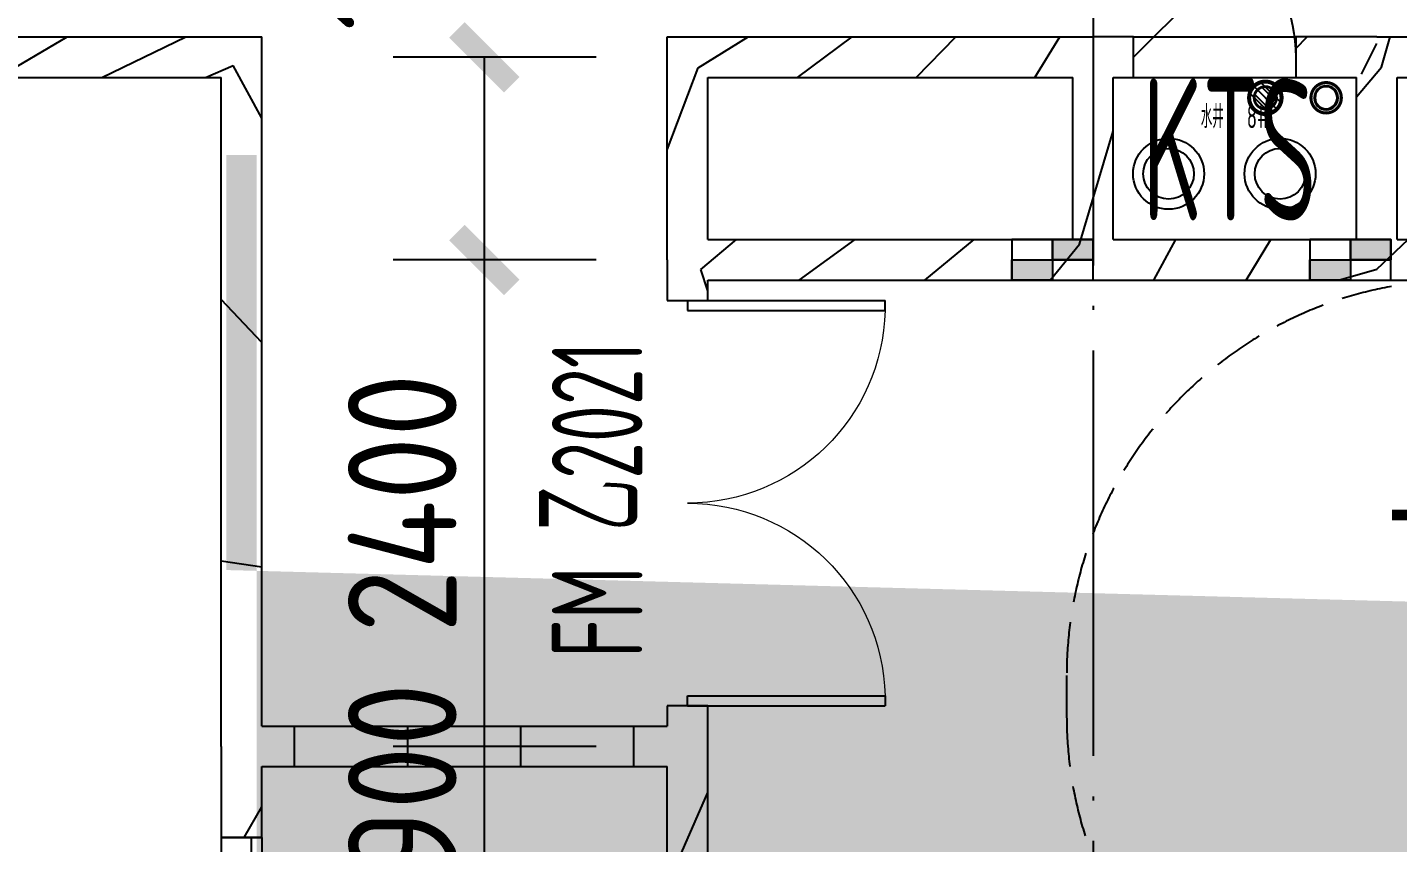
# Model space of a CAD drawing. Header units: inches. Extents: x 0 to 1813292486, y 0 to 3473589894.
# Drawn here: x 600535030 to 600541788, y 3473214143 to 3473218165 of the extents above; entities that cross this region are included whole.
import ezdxf
from ezdxf.enums import TextEntityAlignment as Align

# ---------------------------------------------------------------- set-up
doc = ezdxf.new("R2010")
doc.units = ezdxf.units.IN
doc.header["$LTSCALE"] = 1000
doc.header["$MEASUREMENT"] = 0
for name, pattern in [('AX-MALL-GIRD-200$0$DOTE', [2.4200000000000004, 2, -0.2, 0.02, -0.2]), ('AX-MALL-WALL-P02-QT$0$DASH', [0.35, 0.25, -0.1]), ('AX-MALL-WALL-P02-QT$0$DOTE', [2.4200000000000004, 2, -0.2, 0.02, -0.2]), ('PX-MALL-P02-LG$0$DASHED', [0.75, 0.5, -0.25])]:
    doc.linetypes.add(name, pattern=pattern)
for name, color, linetype in [('A-Anno-Note', 241, 'Continuous'), ('AX-MALL-DIM-P02$0$A-Anno-Dims', 3, 'Continuous'), ('AX-MALL-DIM-P02$0$A-Detl-Thin', 131, 'Continuous'), ('AX-MALL-GIRD-200$0$A-Grid', 222, 'AX-MALL-GIRD-200$0$DOTE'), ('AX-MALL-P02-200$0$A-Anno-Note', 241, 'Continuous'), ('AX-MALL-WALL-P02$0$A-Anno-Note', 241, 'Continuous'), ('AX-MALL-WALL-P02-QT$0$_T_S__T_ELEV_A-STRS', 7, 'Continuous'), ('AX-MALL-WALL-P02-QT$0$A-Accs', 181, 'Continuous'), ('AX-MALL-WALL-P02-QT$0$A-Anno-Note', 241, 'Continuous'), ('AX-MALL-WALL-P02-QT$0$A-Detl-Patt', 8, 'Continuous'), ('AX-MALL-WALL-P02-QT$0$A-Detl-Thin', 131, 'Continuous'), ('AX-MALL-WALL-P02-QT$0$A-Strs', 151, 'Continuous'), ('AX-MALL-WALL-P02-QT$0$A-Wall', 2, 'Continuous'), ('AX-MALL-WALL-P02-QT$0$A-Wall-Patt', 13, 'Continuous'), ('AX-MALL-WALL-P02-QT$0$A-Wind', 4, 'Continuous'), ('AX-MALL-WORD-P02$0$A-Wind-Iden', 11, 'Continuous'), ('AX-MALL-ZTKD-P02$0$A-Anno-Note', 241, 'Continuous'), ('MX-MALL-P02-LG$0$M-VT-TEXT', 21, 'Continuous'), ('PX-MALL-P02-LG$0$P-Drain-Fldr', 4, 'Continuous'), ('PX-MALL-P02-LG$0$P-Drain-Fldr-ARCH', 161, 'Continuous'), ('PX-MALL-P02-LG$0$P-Drain-Fldr-W100', 4, 'Continuous'), ('PX-MALL-P02-LG$0$P-Drain-Fldr-W50', 4, 'Continuous'), ('PX-MALL-P02-LG$0$P-Pipe-Risr', 7, 'Continuous'), ('PX-MALL-P02-LG$0$P-Pipe-Risr-Arch', 6, 'Continuous'), ('PX-MALL-P02-LG$0$P-Pipe-Risr-W100', 6, 'Continuous'), ('PX-MALL-P02-LG$0$P-Pipe-Risr-W50', 6, 'Continuous'), ('PX-MALL-P02-LG$0$P-Wast-Pipe', 143, 'PX-MALL-P02-LG$0$DASHED'), ('SX-MALL-LT-TZ-2F(T)$0$SX-S1-TZ-(2F~3F)$0$TZ', 255, 'Continuous'), ('SX-MALL-LT-TZ-2F(T)$0$SX-S1-TZ-（-2F~-1F）$0$S-PATT-SOLD', 251, 'Continuous'), ('SX-MALL-TZ-2F~3F$0$S-DIMS', 81, 'Continuous')]:
    doc.layers.add(name, color=color, linetype=linetype)
doc.styles.add('AX-MALL-DIM-P02$0$_TCH_DIM_T3', font='gbenor.shx')
doc.styles.add('AX-MALL-WALL-P02-QT$0$_TCH_DIM', font='gbenor.shx')
doc.styles.add('AX-MALL-WALL-P02-QT$0$STANDARD', font='gbenor.shx', dxfattribs={"bigfont": 'gbcbig.shx'})
doc.styles.add('AX-MALL-WORD-P02$0$_TCH_WINDOW', font='gbenor.shx', dxfattribs={"bigfont": 'gbcbig.shx'})
doc.styles.add('MX-MALL-P02-LG$0$_THVAC_WIN', font='gbenor.shx', dxfattribs={"bigfont": 'gbcbig.shx'})
doc.styles.add('PX-MALL-P02-LG$0$jzfz', font='gbenor.shx', dxfattribs={"bigfont": 'gbcbig.shx'})
doc.dimstyles.new('AX-MALL-DIM-P02$0$_TCH_ARCH&&180', dxfattribs={"dimtxt": 535.5, "dimasz": 270, "dimexe": 450, "dimexo": 450, "dimgap": 137.25, "dimtad": 1, "dimdec": 0, "dimzin": 0, "dimdsep": 46, "dimtxsty": 'AX-MALL-DIM-P02$0$_TCH_DIM_T3', "dimblk": 'AX-MALL-DIM-P02$0$_ArchTick', "dimcen": 0.09, "dimclrt": 7, "dimazin": 2, "dimtfac": 1, "dimtdec": 0, "dimtix": 1, "dimtmove": 2, "dimatfit": 3, "dimfxl": 500, "dimtolj": 1, "dimtzin": 0, "dimarcsym": 0})
pattern_1 = [(45, (0, 359.0227), (-353.55353201463, 353.55353201463), [])]

# ---------------------------------------------------------------- blocks, each defined once
blk = doc.blocks.new('AX-MALL-WORD-P02')
at = {"layer": 'AX-MALL-WORD-P02$0$A-Wind-Iden', "style": 'AX-MALL-WORD-P02$0$_TCH_WINDOW', "width": 0.7}
for s, height, p in [('2021', 446.25, (600345299.8271146, 3473090106.291278)), ('乙', 506.3829787234042, (600345209.7500219, 3473089864.492629)), ('FM', 446.25, (600344991.6542735, 3473089279.04681))]:
    blk.add_text(s, height=height, rotation=69.56816112945486, dxfattribs=at).set_placement(p)
blk = doc.blocks.new('AX-MALL-GIRD-200')
at = {"layer": 'AX-MALL-GIRD-200$0$A-Grid'}
blk.add_line((600378016.9458635, 3473171563.05953), (600339287.4069142, 3473067599.332448), dxfattribs=at)
blk = doc.blocks.new('AX-MALL-WALL-P02-QT$0$tj')
at = {"layer": 'AX-MALL-WALL-P02-QT$0$A-Detl-Patt'}
h = blk.add_hatch(dxfattribs=at)
h.set_pattern_fill('STEEL', color=256, scale=100.0000000000001, angle=50.43183869082386)
h.set_pattern_definition([(75.00000000004839, (-14278.19445574284, 156289.8254051208), (-153.3407249234246, 41.08752340989569), []), (75.00000000004839, (-14317.88195610046, 156358.5661673546), (-153.3407249234246, 41.08752340989569), [])])
edge = h.paths.add_edge_path()
edge.add_line((88101.273016572, 47666.64152574539), (87883.93542659283, 47459.84604215622))
edge.add_line((87883.93542659283, 47459.84604215622), (91571.54751467705, 43584.64122533798))
edge.add_arc((262949.389629302, 558937.705083496), 543101.4133620498, 251.6057364187558, 260.0288666978238)
edge.add_arc((172180.8466627672, -2862.146247219684), 27099.9982179492, 64.7128659603706, 96.9316049602786, ccw=False)
edge.add_arc((262948.9730309481, 558936.3205539446), 543099.9677998082, 261.6155114784545, 271.7251478115656)
edge.add_line((279298.9759148359, 16082.51663446426), (279298.9759315252, 16382.65274763107))
edge.add_arc((262948.9742454757, 558936.3204835369), 542799.9676941936, 261.62020364125146, 271.7261014454634, ccw=False)
edge.add_arc((172180.8456921196, -2862.14609140989), 27400.00151046549, 64.80631838577902, 96.83815911678944)
edge.add_arc((262949.394896181, 558937.7037490648), 542801.4137571028, 251.6136389015772, 260.02417327084333, ccw=False)
edge.add_line((91737.26096642017, 43845.69257831573), (88101.273016572, 47666.64152574539))
blk = doc.blocks.new('MX-MALL-P02-LG')
at = {"color": 6}
for radius in [175.000000054465, 125]:
    blk.add_circle((600348257.6226113, 3473090610.708361), radius, dxfattribs=at)
at = {"color": 2}
for radius in [175.000000054465, 125]:
    blk.add_circle((600348773.0210932, 3473090418.707302), radius, dxfattribs=at)
at = {"layer": 'MX-MALL-P02-LG$0$M-VT-TEXT', "style": 'MX-MALL-P02-LG$0$_THVAC_WIN', "width": 0.7}
for s, p in [('水井', (600348485.0918374, 3473090766.504255)), ('8#', (600348697.6566423, 3473090687.317627))]:
    blk.add_text(s, height=112.6582278481012, rotation=339.5681612591187, dxfattribs=at).set_placement(p)
blk = doc.blocks.new('SX-MALL-LT-TZ-2F(T)$0$SX-S1-TZ-（-2F~-1F）$0$55')
at = {"layer": 'SX-MALL-LT-TZ-2F(T)$0$SX-S1-TZ-（-2F~-1F）$0$S-PATT-SOLD'}
h = blk.add_hatch(color=251, dxfattribs=at)
h.dxf.hatch_style = 1
h.paths.add_polyline_path([(-77686.27864599228, -69171.32194757462), (-77486.27864456177, -69171.3219474554), (-77486.27864456177, -69271.32194751501), (-77686.27864551544, -69271.32194757462)])
h = blk.add_hatch(color=251, dxfattribs=at)
h.dxf.hatch_style = 1
h.paths.add_polyline_path([(-77886.27864646912, -69271.32194751501), (-77686.2786450386, -69271.32194751501), (-77686.27864456177, -69371.3219473958), (-77886.27864551544, -69371.3219473958)])
for p, q in [((-77686.2786450386, -69171.32194757462), (-77686.27864456177, -69371.3219474554)), ((-77886.27864551544, -69271.32194751501), (-77486.27864456177, -69271.32194751501))]:
    blk.add_line(p, q)
for points in [[(-77886.27864408493, -69371.32194751501), (-77486.27864408493, -69371.3219474554), (-77486.27864408493, -69171.3219474554), (-77886.27864456177, -69171.32194757462)], [(-77686.27864599228, -69171.32194757462), (-77486.27864456177, -69171.3219474554), (-77486.27864456177, -69271.32194751501), (-77686.27864551544, -69271.32194757462)], [(-77886.27864646912, -69271.32194751501), (-77686.2786450386, -69271.32194751501), (-77686.27864456177, -69371.3219473958), (-77886.27864551544, -69371.3219473958)]]:
    blk.add_lwpolyline(points, close=True)
blk = doc.blocks.new('SX-MALL-LT-TZ-2F(T)')
at = {"layer": 'SX-MALL-LT-TZ-2F(T)$0$SX-S1-TZ-(2F~3F)$0$TZ', "rotation": 339.5681613221936}
for p in [(600444553.5494239, 3473128206.079881), (600445930.8274533, 3473127693.001518)]:
    blk.add_blockref('SX-MALL-LT-TZ-2F(T)$0$SX-S1-TZ-（-2F~-1F）$0$55', p, dxfattribs=at)
blk = doc.blocks.new('SX-MALL-TZ-2F~3F')
at = {"layer": 'SX-MALL-TZ-2F~3F$0$S-DIMS', "rotation": 1.387142046460944e-06}
blk.add_blockref('SX-MALL-LT-TZ-2F(T)', (84.08594870567322, -14.53440642356873), dxfattribs=at)
blk = doc.blocks.new('AX-MALL-WALL-P02-QT$0$$DorLib2D$00000002')
for p, q in [((-0.5, -5.684341886080802e-17), (-0.5000000000000007, 0.4875)), ((-0.4750000000000007, 0.4875), (-0.5000000000000007, 0.4875)), ((-0.475, -2.842170943040401e-17), (-0.4750000000000007, 0.4875)), ((0.475, -2.842170943040401e-17), (0.4750000000000007, 0.4875)), ((0.4750000000000007, 0.4875), (0.5000000000000007, 0.4875)), ((0.5, -5.684341886080802e-17), (0.5000000000000007, 0.4875)), ((-0.5, -5.684341886080802e-17), (-0.475, -2.842170943040401e-17)), ((0.5, -5.684341886080802e-17), (0.475, -2.842170943040401e-17))]:
    blk.add_line(p, q)
at = {"lineweight": 13}
for centre, start, end in [((-0.4875, -4.263256414560601e-17), 0, 88.53071641864632), ((0.4875, -4.263256414560601e-17), 91.4692835813537, 180)]:
    blk.add_arc(centre, 0.4875, start, end, dxfattribs=at)
blk = doc.blocks.new('AX-MALL-WALL-P02-QT$0$$WINLIB2D$00000004')
at = {"color": 0}
for points in [[(-0.4999999999999964, 0.5000000000000142), (-0.4999999999999964, -0.4999999999999858)], [(-0.4999999999999964, 0.5000000000000142), (0.5000000000000036, 0.5000000000000142)], [(0.5000000000000036, -0.4999999999999858), (0.5000000000000036, 0.5000000000000142)], [(-0.4999999999999964, 0.240579657589322), (0.5000000000000036, 0.240579657589322)], [(-0.4999999999999964, -0.4999999999999858), (0.5000000000000036, -0.4999999999999858)]]:
    blk.add_lwpolyline(points, dxfattribs=at)
blk = doc.blocks.new('AX-MALL-WALL-P02-QT$0$$DorLib2D$00000114')
at = {"color": 0}
blk.add_line((0.4999999999999964, 3.552713678800501e-15), (-0.2071067811864751, 0.7071067811864857), dxfattribs=at)
blk.add_arc((0.5000000000013856, -1.154631945610163e-12), 1.000000000001696, 135, 180, dxfattribs=at)
blk = doc.blocks.new('AX-MALL-WALL-P02-QT')
at = {"layer": 'AX-MALL-WALL-P02-QT$0$A-Wall-Patt'}
h = blk.add_hatch(dxfattribs=at)
h.set_pattern_fill('普通砖', color=256, scale=200, style=0)
h.set_pattern_definition(pattern_1)
h.paths.add_polyline_path([(600342006.3326362, 3473093517.576092), (600342076.7685955, 3473093420.194265), (600344044.6537036, 3473092687.099319), (600344301.8898991, 3473092804.698382), (600342052.8783473, 3473093642.521178)])
h = blk.add_hatch(dxfattribs=at)
h.set_pattern_fill('普通砖', color=256, scale=200, style=0)
h.set_pattern_definition(pattern_1)
h.paths.add_polyline_path([(600343017.5924488, 3473089548.162734), (600343114.9742751, 3473089618.598693), (600344301.8898991, 3473092804.698382), (600344044.6537036, 3473092687.099319), (600342892.6473627, 3473089594.708445)])
h = blk.add_hatch(dxfattribs=at)
h.set_pattern_fill('普通砖', color=256, scale=200, style=0)
h.set_pattern_definition(pattern_1)
h.paths.add_polyline_path([(600345917.0091678, 3473091029.170057), (600346014.3909942, 3473091099.606015), (600346293.6652595, 3473091849.276533), (600346176.0661963, 3473092106.512728), (600345792.0640815, 3473091075.715767)])
h = blk.add_hatch(dxfattribs=at)
h.set_pattern_fill('普通砖', color=256, scale=200, style=0)
h.set_pattern_definition(pattern_1)
h.paths.add_polyline_path([(600346176.0661963, 3473092106.512728), (600346293.6652595, 3473091849.276533), (600347980.4239235, 3473091220.909436), (600348097.4055938, 3473091248.472696), (600348143.9513046, 3473091373.417782)])
h = blk.add_hatch(dxfattribs=at)
h.set_pattern_fill('普通砖', color=256, scale=200, style=0)
h.set_pattern_definition(pattern_1)
h.paths.add_polyline_path([(600348167.841553, 3473091151.090869), (600348261.5503674, 3473091116.181586), (600348331.3689337, 3473091303.599216), (600348143.9513046, 3473091373.417782), (600348097.4055936, 3473091248.472696)])
h = blk.add_hatch(dxfattribs=at)
h.set_pattern_fill('普通砖', color=256, scale=200, style=0)
h.set_pattern_definition(pattern_1)
h.paths.add_polyline_path([(600347771.5856174, 3473090373.857092), (600347888.5672876, 3473090401.420352), (600348167.841553, 3473091151.090869), (600348097.4055938, 3473091248.472696), (600347980.4239235, 3473091220.909436), (600347701.1496581, 3473090471.238918)])
h = blk.add_hatch(dxfattribs=at)
h.set_pattern_fill('普通砖', color=256, scale=200, style=0)
h.set_pattern_definition(pattern_1)
h.paths.add_polyline_path([(600345792.0640817, 3473091075.715767), (600345722.2455196, 3473090888.29815), (600345909.6631489, 3473090818.479583), (600345944.5724276, 3473090912.188386), (600345917.0091678, 3473091029.170056)])
h = blk.add_hatch(dxfattribs=at)
h.set_pattern_fill('普通砖', color=256, scale=200, style=0)
h.set_pattern_definition(pattern_1)
h.paths.add_polyline_path([(600345917.0091678, 3473091029.170056), (600345944.5724276, 3473090912.188386), (600347725.0399066, 3473090248.912006), (600347771.5856174, 3473090373.857092), (600347701.1496581, 3473090471.238918), (600346014.3909942, 3473091099.606015)])
h = blk.add_hatch(dxfattribs=at)
h.set_pattern_fill('普通砖', color=256, scale=200, style=0)
h.set_pattern_definition(pattern_1)
h.paths.add_polyline_path([(600349455.8747098, 3473090884.687818), (600349081.0394511, 3473091024.32495), (600349011.2208848, 3473090836.907321), (600349292.347329, 3473090732.179471), (600349409.3289992, 3473090759.742732)])
h = blk.add_hatch(dxfattribs=at)
h.set_pattern_fill('普通砖', color=256, scale=200, style=0)
h.set_pattern_definition(pattern_1)
h.paths.add_polyline_path([(600349409.328999, 3473090759.742731), (600349479.7649584, 3473090662.360905), (600350838.5427701, 3473090156.1763), (600350955.5244403, 3473090183.73956), (600351002.0701511, 3473090308.684646), (600349455.8747098, 3473090884.687818)])
h = blk.add_hatch(dxfattribs=at)
h.set_pattern_fill('普通砖', color=256, scale=200, style=0)
h.set_pattern_definition(pattern_1)
h.paths.add_polyline_path([(600349083.5090231, 3473089885.127128), (600349200.4906931, 3473089912.690388), (600349479.7649584, 3473090662.360905), (600349409.328999, 3473090759.742732), (600349292.347329, 3473090732.179471), (600349013.0730637, 3473089982.508954)])
h = blk.add_hatch(dxfattribs=at)
h.set_pattern_fill('普通砖', color=256, scale=200, style=0)
h.set_pattern_definition(pattern_1)
h.paths.add_polyline_path([(600347771.5856174, 3473090373.857092), (600347725.0399066, 3473090248.912006), (600349036.9633123, 3473089760.182042), (600349083.5090231, 3473089885.127127), (600349013.0730637, 3473089982.508954), (600347888.5672876, 3473090401.420352)])
h = blk.add_hatch(dxfattribs=at)
h.set_pattern_fill('普通砖', color=256, scale=200, style=0)
h.set_pattern_definition(pattern_1)
h.paths.add_polyline_path([(600349083.5090231, 3473089885.127128), (600349036.9633123, 3473089760.182042), (600350583.1587532, 3473089184.17887), (600350629.704464, 3473089309.123956), (600350559.2685047, 3473089406.505782), (600349200.4906931, 3473089912.690388)])
h = blk.add_hatch(dxfattribs=at)
h.set_pattern_fill('普通砖', color=256, scale=200, style=0)
h.set_pattern_definition(pattern_1)
h.paths.add_polyline_path([(600342892.6473627, 3473089594.708445), (600342735.555588, 3473089173.018777), (600342922.9732172, 3473089103.200211), (600343045.1557088, 3473089431.181064), (600343017.5924488, 3473089548.162734)])
h = blk.add_hatch(dxfattribs=at)
h.set_pattern_fill('普通砖', color=256, scale=200, style=0)
h.set_pattern_definition(pattern_1)
h.paths.add_polyline_path([(600343017.5924488, 3473089548.162734), (600343045.1557088, 3473089431.181064), (600344919.3320025, 3473088732.9954), (600345016.7138289, 3473088803.43136), (600344989.1505688, 3473088920.41303), (600343114.9742751, 3473089618.598693)])
h = blk.add_hatch(dxfattribs=at)
h.set_pattern_fill('普通砖', color=256, scale=200, style=0)
h.set_pattern_definition(pattern_1)
h.paths.add_polyline_path([(600345141.6589149, 3473088756.885649), (600345211.4774857, 3473088944.30329), (600345024.0598564, 3473089014.121856), (600344989.1505688, 3473088920.41303), (600345016.7138288, 3473088803.43136)])
h = blk.add_hatch(dxfattribs=at)
h.set_pattern_fill('普通砖', color=256, scale=200, style=0)
h.set_pattern_definition(pattern_1)
h.paths.add_polyline_path([(600344396.3101474, 3473087042.563723), (600344513.2918177, 3473087070.126983), (600345141.658915, 3473088756.885649), (600345016.7138287, 3473088803.43136), (600344919.3320025, 3473088732.9954), (600344325.8741882, 3473087139.945549)])
at = {"layer": 'AX-MALL-WALL-P02-QT$0$_T_S__T_ELEV_A-STRS', "linetype": 'AX-MALL-WALL-P02-QT$0$DOTE', "const_width": 150}
blk.add_lwpolyline([(600234247.8536268, 3473153011.494684), (600262405.5662599, 3473142521.920496), (600259473.1864733, 3473134650.380063), (600277652.6965212, 3473127877.979127), (600276745.0551592, 3473125441.549947), (600276745.055159, 3473125441.549947), (600276046.8694955, 3473123567.373652), (600279607.804453, 3473122240.820894), (600279607.8044529, 3473122240.820893), (600286917.0919989, 3473119517.896807), (600286114.1784856, 3473117362.594068), (600305090.2134603, 3473110293.464231), (600303222.5668081, 3473105280.042639), (600316013.8200127, 3473100514.925489), (600314879.2683095, 3473097469.389009), (600322235.4102613, 3473094729.010282), (600324225.2394023, 3473100070.412719), (600344138.3625215, 3473092652.190045), (600342323.0797966, 3473087779.331682), (600442122.9674294, 3473050600.945104)], dxfattribs=at)
at = {"layer": 'AX-MALL-WALL-P02-QT$0$A-Strs', "linetype": 'AX-MALL-WALL-P02-QT$0$DASH'}
blk.add_lwpolyline([(600349430.5403235, 3473089613.563028, 0.4142135621634755), (600346922.487431, 3473088466.972168), (600346852.6688653, 3473088279.554538, 0.4142135621629859), (600347999.2597221, 3473085771.501645, 0.4142135621629859)], format="xyb", dxfattribs=at)
at = {"layer": 'AX-MALL-WALL-P02-QT$0$A-Wall'}
for p, q in [((600342052.8783473, 3473093642.521178), (600344301.8898991, 3473092804.698382)), ((600342076.7685955, 3473093420.194265), (600344044.6537036, 3473092687.099319)), ((600343114.9742751, 3473089618.598693), (600344301.8898991, 3473092804.698382)), ((600342892.6473627, 3473089594.708445), (600344044.6537036, 3473092687.099319)), ((600345792.0640815, 3473091075.715767), (600346176.0661963, 3473092106.512728)), ((600346176.0661963, 3473092106.512728), (600348143.9513046, 3473091373.417782)), ((600346014.3909942, 3473091099.606015), (600346293.6652595, 3473091849.276533)), ((600346293.6652595, 3473091849.276533), (600347980.4239235, 3473091220.909436)), ((600348331.3689337, 3473091303.599216), (600348143.9513046, 3473091373.417782)), ((600348261.5503674, 3473091116.181586), (600348331.3689337, 3473091303.599216)), ((600347701.1496581, 3473090471.238918), (600347980.4239235, 3473091220.909436)), ((600347888.5672876, 3473090401.420352), (600348167.841553, 3473091151.090869)), ((600348167.841553, 3473091151.090869), (600348261.5503674, 3473091116.181586)), ((600345792.0640817, 3473091075.715767), (600345722.2455196, 3473090888.29815)), ((600346014.3909942, 3473091099.606015), (600347701.1496581, 3473090471.238918)), ((600349081.0394511, 3473091024.32495), (600349011.2208848, 3473090836.907321)), ((600349455.8747098, 3473090884.687818), (600349081.0394511, 3473091024.32495)), ((600345722.2455196, 3473090888.29815), (600345909.6631489, 3473090818.479583)), ((600345909.6631489, 3473090818.479583), (600345944.5724276, 3473090912.188386)), ((600345944.5724276, 3473090912.188386), (600347725.0399066, 3473090248.912006)), ((600349455.8747098, 3473090884.687818), (600351002.0701511, 3473090308.684646)), ((600349011.2208848, 3473090836.907321), (600349292.347329, 3473090732.179471)), ((600349013.0730637, 3473089982.508954), (600349292.347329, 3473090732.179471)), ((600349200.4906931, 3473089912.690388), (600349479.7649584, 3473090662.360905)), ((600349479.7649584, 3473090662.360905), (600350838.5427701, 3473090156.1763)), ((600347888.5672876, 3473090401.420352), (600349013.0730637, 3473089982.508954)), ((600347725.0399066, 3473090248.912006), (600349036.9633123, 3473089760.182042)), ((600349200.4906931, 3473089912.690388), (600350559.2685047, 3473089406.505782)), ((600349036.9633123, 3473089760.182042), (600350583.1587532, 3473089184.17887)), ((600342892.6473627, 3473089594.708445), (600342735.555588, 3473089173.018777)), ((600343114.9742751, 3473089618.598693), (600344989.1505688, 3473088920.41303)), ((600342922.9732172, 3473089103.200211), (600343045.1557088, 3473089431.181064)), ((600343045.1557088, 3473089431.181064), (600344919.3320025, 3473088732.9954)), ((600342735.555588, 3473089173.018777), (600342922.9732172, 3473089103.200211)), ((600345024.0598564, 3473089014.121856), (600344989.1505688, 3473088920.41303)), ((600345211.4774857, 3473088944.30329), (600345024.0598564, 3473089014.121856)), ((600345141.6589149, 3473088756.885649), (600345211.4774857, 3473088944.30329)), ((600344325.8741882, 3473087139.945549), (600344919.3320025, 3473088732.9954)), ((600344513.2918177, 3473087070.126983), (600345141.658915, 3473088756.885649))]:
    blk.add_line(p, q, dxfattribs=at)
at = {"layer": 'AX-MALL-WALL-P02-QT$0$A-Wind'}
for p, q in [((600348331.3689337, 3473091303.599216), (600349081.0394511, 3473091024.32495)), ((600348261.5503674, 3473091116.181586), (600349011.2208848, 3473090836.907321))]:
    blk.add_line(p, q, dxfattribs=at)
at = {"layer": 'AX-MALL-WALL-P02-QT$0$A-Detl-Patt'}
blk.add_blockref('SX-MALL-TZ-2F~3F', (0, 0), dxfattribs=at)
at = {"layer": 'AX-MALL-WALL-P02-QT$0$A-Detl-Thin'}
blk.add_blockref('MX-MALL-P02-LG', (0, 0), dxfattribs=at)
at = {"layer": 'AX-MALL-WALL-P02-QT$0$A-Detl-Thin', "rotation": 339.5681613091762}
blk.add_blockref('AX-MALL-WALL-P02-QT$0$tj', (600144118.6961328, 3473128496.287411), dxfattribs=at)
at = {"layer": 'AX-MALL-WALL-P02-QT$0$A-Wind'}
blk.add_blockref('AX-MALL-GIRD-200', (0, 0), dxfattribs=at)
at = {"layer": 'AX-MALL-WALL-P02-QT$0$A-Wind', "zscale": 200}
for name, p, xscale, yscale, rotation in [('AX-MALL-WALL-P02-QT$0$$DorLib2D$00000114', (600348671.2949092, 3473091070.253268), -800, 800, 339.5681613102718), ('AX-MALL-WALL-P02-QT$0$$DorLib2D$00000002', (600345466.8615026, 3473089916.30072), 2000, -2000, 69.56816131101124), ('AX-MALL-WALL-P02-QT$0$$WINLIB2D$00000004', (600342654.7179867, 3473088669.565421), -1000, -200, 69.56816130836044)]:
    blk.add_blockref(name, p, dxfattribs=dict(at, xscale=xscale, yscale=yscale, rotation=rotation))
at = {"layer": 'AX-MALL-WALL-P02-QT$0$A-Accs', "style": 'AX-MALL-WALL-P02-QT$0$STANDARD', "width": 0.6}
blk.add_text('KTS', height=699.9999999999998, rotation=339.5681613092246, dxfattribs=at).set_placement((600348055.257102, 3473090440.559713, 2999.999999999999))
at = {"layer": 'AX-MALL-WALL-P02-QT$0$A-Anno-Note', "style": 'AX-MALL-WALL-P02-QT$0$_TCH_DIM', "width": 0.7}
blk.add_text('上', height=506.3829787234042, rotation=339.5681613091762, dxfattribs=at).set_placement((600348679.0576506, 3473088653.591041))
blk = doc.blocks.new('AX-MALL-WALL-P02')
at = {"layer": 'AX-MALL-WALL-P02$0$A-Anno-Note'}
blk.add_blockref('AX-MALL-WORD-P02', (0, 0), dxfattribs=at)
blk.add_blockref('AX-MALL-WALL-P02-QT', (0, 0), dxfattribs=at)
blk = doc.blocks.new('PX-MALL-P02-LG$0$A$C5A9C1854')
at = {"layer": 'PX-MALL-P02-LG$0$P-Drain-Fldr-W50', "ltscale": 0.7}
for p, q in [((16.81565596797736, -52.36634142627008), (-52.36634142621187, 16.81565596791916)), ((38.89087296527578, -38.89087296521757), (-38.89087296527578, 38.89087296521757)), ((52.36634142632829, -16.81565596791916), (-16.81565596786095, 52.36634142627008))]:
    blk.add_line(p, q, dxfattribs=at)
at = {"layer": 'PX-MALL-P02-LG$0$P-Drain-Fldr-W50', "ltscale": 0.7, "const_width": 13.75}
blk.add_lwpolyline([(-54.99999999994179, 0, 1), (55.00000000005821, 0, 1)], format="xyb", close=True, dxfattribs=at)
blk = doc.blocks.new('PX-MALL-P02-LG$0$A$C7D2520B3')
at = {"layer": 'PX-MALL-P02-LG$0$P-Drain-Fldr', "ltscale": 0.7}
for p, q in [((78.54951213949244, -25.22348395187873), (-25.22348395179142, 78.54951213940512)), ((25.22348395196605, -78.54951213940512), (-78.54951213931781, 25.22348395187873)), ((58.33630944791366, -58.33630944788456), (-58.33630944791366, 58.33630944788456))]:
    blk.add_line(p, q, dxfattribs=at)
at = {"layer": 'PX-MALL-P02-LG$0$P-Drain-Fldr', "ltscale": 0.7, "const_width": 20}
blk.add_lwpolyline([(5.820766091346741e-11, -80, 1), (5.820766091346741e-11, 80, 1)], format="xyb", close=True, dxfattribs=at)
blk = doc.blocks.new('PX-MALL-P02-LG$0$A$C2257314B')
at = {"layer": 'PX-MALL-P02-LG$0$P-Drain-Fldr-ARCH', "ltscale": 0.7}
for p, q in [((16.81565596797736, -52.36634142627008), (-52.36634142621187, 16.81565596791916)), ((38.89087296527578, -38.89087296521757), (-38.89087296527578, 38.89087296521757)), ((52.36634142632829, -16.81565596791916), (-16.81565596786095, 52.36634142627008))]:
    blk.add_line(p, q, dxfattribs=at)
for start, end in [(0, 180), (180, 0)]:
    blk.add_arc((5.820766091346741e-11, -1.77635683940025e-15), 55, start, end, dxfattribs=at)
blk = doc.blocks.new('PX-MALL-P02-LG$0$P-Drain-Fldr')
blk.add_blockref('PX-MALL-P02-LG$0$A$C2257314B', (0, 0))
at = {"layer": 'PX-MALL-P02-LG$0$P-Drain-Fldr-W100'}
blk.add_blockref('PX-MALL-P02-LG$0$A$C7D2520B3', (0, 0), dxfattribs=at)
at = {"layer": 'PX-MALL-P02-LG$0$P-Drain-Fldr-W50'}
blk.add_blockref('PX-MALL-P02-LG$0$A$C5A9C1854', (0, 0), dxfattribs=at)
blk = doc.blocks.new('PX-MALL-P02-LG$0$P-Risr')
at = {"layer": 'PX-MALL-P02-LG$0$P-Pipe-Risr-W50'}
h = blk.add_hatch(color=0, dxfattribs=at)
edge = h.paths.add_edge_path()
edge.add_ellipse((0, 0), major_axis=(47.05795628796547, 47.05795628796547), ratio=0.9999999999999695, start_angle=225.0000000000009, end_angle=405.0000000000009, ccw=False)
edge.add_ellipse((0, 0), major_axis=(47.05795628796764, 47.05795628796764), ratio=0.9999999999998785, start_angle=133.9675974886221, end_angle=225.0000000000035, ccw=False)
edge.add_line((-66.53919663240958, 1.199087783927098), (-54.4367953546693, 1.199087783927098))
edge.add_ellipse((0, 0), major_axis=(-38.50196423560672, 38.50196423560672), ratio=0.9999999999999859, start_angle=43.73814098242129, end_angle=134.9999999999996)
edge.add_ellipse((0, 0), major_axis=(38.50196423561096, 38.50196423561096), ratio=0.9999999999998216, start_angle=225.0000000000051, end_angle=405.0000000000051)
edge.add_ellipse((0, 0), major_axis=(38.50196423560679, 38.50196423560679), ratio=0.9999999999999831, start_angle=45.00000000000048, end_angle=133.7381409824204)
edge.add_line((-54.43679535467527, 1.199087783927098), (-66.53919663241555, 1.199087783927098))
edge.add_ellipse((0, 0), major_axis=(-47.05795628796762, 47.05795628796762), ratio=0.9999999999998742, start_angle=-45.00000000000358, end_angle=43.967597488629224, ccw=False)
at = {"layer": 'PX-MALL-P02-LG$0$P-Pipe-Risr-Arch', "ltscale": 0.7}
blk.add_circle((0, 0), 59.29000000000001, dxfattribs=at)
at = {"layer": 'PX-MALL-P02-LG$0$P-Pipe-Risr-W100', "color": 0, "const_width": 15}
blk.add_lwpolyline([(-75, 0, 1), (75, 0, 1)], format="xyb", close=True, dxfattribs=at)
at = {"layer": 'PX-MALL-P02-LG$0$P-Pipe-Risr-W50'}
blk.add_circle((0, 0), 54.45000000000001, dxfattribs=at)
at = {"layer": 'PX-MALL-P02-LG$0$P-Pipe-Risr', "style": 'PX-MALL-P02-LG$0$jzfz', "width": 0.6, "flags": 1}
for tag, p in [('SYS-MARK', (0.3310501334344735, -45.65933377496549)), ('RANGE', (0.3337570973526454, -45.67887874227017))]:
    blk.add_attdef(tag, text='', height=0.015625, dxfattribs=at).set_placement(p, align=Align.MIDDLE)
blk = doc.blocks.new('PX-MALL-P02-LG')
at = {"layer": 'PX-MALL-P02-LG$0$P-Drain-Fldr', "xscale": -1, "rotation": 69.56816148832748}
blk.add_blockref('PX-MALL-P02-LG$0$P-Drain-Fldr', (600348835.7482156, 3473090795.561953), dxfattribs=at)
at = {"layer": 'PX-MALL-P02-LG$0$P-Wast-Pipe', "ltscale": 0.7, "xscale": -1, "rotation": 159.5681613100558}
blk.add_blockref('PX-MALL-P02-LG$0$P-Risr', (600349116.8746601, 3473090690.834105), dxfattribs=at)
blk = doc.blocks.new('AX-MALL-ZTKD-P02')
at = {"layer": 'AX-MALL-ZTKD-P02$0$A-Anno-Note'}
blk.add_blockref('AX-MALL-GIRD-200', (0, 0), dxfattribs=at)
blk = doc.blocks.new('AX-MALL-DIM-P02$0$_ArchTick')
at = {"color": 0, "linetype": 'ByBlock', "const_width": 0.4}
blk.add_lwpolyline([(-0.5, -0.5), (0.5, 0.5)], dxfattribs=at)
blk = doc.blocks.new('*D675')
at = {"layer": 'AX-MALL-DIM-P02$0$A-Anno-Dims', "color": 0, "lineweight": -2, "transparency": 16777216}
for p, q in [((600342175.0608407, 3473093970.502037), (600342504.9344333, 3473094855.998975)), ((600342347.8426591, 3473094434.309309), (600344503.1453961, 3473093631.395796)), ((600344330.3635777, 3473093167.588524), (600344660.2371703, 3473094053.085462))]:
    blk.add_line(p, q, dxfattribs=at)
at = {"layer": 'AX-MALL-DIM-P02$0$A-Anno-Dims', "color": 0, "lineweight": -2, "transparency": 16777216, "xscale": 270, "yscale": 270, "zscale": 270}
for p, rotation in [((600342347.8426591, 3473094434.309309), 159.5681613069397), ((600344503.1453961, 3473093631.395796), 339.5681613069396)]:
    blk.add_blockref('AX-MALL-DIM-P02$0$_ArchTick', p, dxfattribs=dict(at, rotation=rotation))
at = {"layer": 'AX-MALL-DIM-P02$0$A-Anno-Dims', "color": 7, "transparency": 16777216, "insert": (600343566.8766243, 3473094412.373252), "char_height": 535.5, "attachment_point": 5, "rotation": 339.56816130693966, "style": 'AX-MALL-DIM-P02$0$_TCH_DIM_T3'}
blk.add_mtext('\\A1;2300', dxfattribs=at)
blk = doc.blocks.new('*D676')
at = {"layer": 'AX-MALL-DIM-P02$0$A-Anno-Dims', "color": 0, "lineweight": -2, "transparency": 16777216}
for p, q in [((600344330.3635775, 3473093167.588524), (600344660.2371699, 3473094053.085462)), ((600344503.1453956, 3473093631.395795), (600346564.7393192, 3473092863.391565)), ((600346391.957501, 3473092399.584294), (600346721.8310934, 3473093285.081232))]:
    blk.add_line(p, q, dxfattribs=at)
at = {"layer": 'AX-MALL-DIM-P02$0$A-Anno-Dims', "color": 0, "lineweight": -2, "transparency": 16777216, "xscale": 270, "yscale": 270, "zscale": 270}
for p, rotation in [((600344503.1453956, 3473093631.395795), 159.5681613063761), ((600346564.7393192, 3473092863.391565), 339.5681613063761)]:
    blk.add_blockref('AX-MALL-DIM-P02$0$_ArchTick', p, dxfattribs=dict(at, rotation=rotation))
at = {"layer": 'AX-MALL-DIM-P02$0$A-Anno-Dims', "color": 7, "transparency": 16777216, "insert": (600345675.3249545, 3473093626.91438), "char_height": 535.5, "attachment_point": 5, "rotation": 339.56816130637606, "style": 'AX-MALL-DIM-P02$0$_TCH_DIM_T3'}
blk.add_mtext('\\A1;2200', dxfattribs=at)
blk = doc.blocks.new('*D677')
at = {"layer": 'AX-MALL-DIM-P02$0$A-Anno-Dims', "color": 0, "lineweight": -2, "transparency": 16777216}
for p, q in [((600346391.9575012, 3473092399.584294), (600346721.8310935, 3473093285.081232)), ((600346564.7393193, 3473092863.391566), (600348438.915613, 3473092165.205902)), ((600348266.1337949, 3473091701.398631), (600348596.0073873, 3473092586.895568))]:
    blk.add_line(p, q, dxfattribs=at)
at = {"layer": 'AX-MALL-DIM-P02$0$A-Anno-Dims', "color": 0, "lineweight": -2, "transparency": 16777216, "xscale": 270, "yscale": 270, "zscale": 270}
for p, rotation in [((600346564.7393193, 3473092863.391566), 159.5681613020693), ((600348438.915613, 3473092165.205902), 339.5681613020693)]:
    blk.add_blockref('AX-MALL-DIM-P02$0$_ArchTick', p, dxfattribs=dict(at, rotation=rotation))
at = {"layer": 'AX-MALL-DIM-P02$0$A-Anno-Dims', "color": 7, "transparency": 16777216, "insert": (600347643.210063, 3473092893.819433), "char_height": 535.5, "attachment_point": 5, "rotation": 339.5681613020693, "style": 'AX-MALL-DIM-P02$0$_TCH_DIM_T3'}
blk.add_mtext('\\A1;2000', dxfattribs=at)
blk = doc.blocks.new('*D678')
at = {"layer": 'AX-MALL-DIM-P02$0$A-Anno-Dims', "color": 0, "lineweight": -2, "transparency": 16777216}
for p, q in [((600348266.1337948, 3473091701.39863), (600348596.0073874, 3473092586.895568)), ((600348438.9156132, 3473092165.205902), (600348185.9018136, 3473092259.460967)), ((600348438.9156132, 3473092165.205902), (600349750.839018, 3473091676.475938)), ((600349578.0571996, 3473091212.668666), (600349907.9307922, 3473092098.165604)), ((600349750.839018, 3473091676.475938), (600350003.8528177, 3473091582.220873))]:
    blk.add_line(p, q, dxfattribs=at)
at = {"layer": 'AX-MALL-DIM-P02$0$A-Anno-Dims', "color": 0, "lineweight": -2, "transparency": 16777216, "xscale": 270, "yscale": 270, "zscale": 270}
for p, rotation in [((600348438.9156132, 3473092165.205902), 339.5681613051625), ((600349750.839018, 3473091676.475938), 159.5681613051625)]:
    blk.add_blockref('AX-MALL-DIM-P02$0$_ArchTick', p, dxfattribs=dict(at, rotation=rotation))
at = {"layer": 'AX-MALL-DIM-P02$0$A-Anno-Dims', "color": 7, "transparency": 16777216, "insert": (600349236.2599126, 3473092300.361619), "char_height": 535.5, "attachment_point": 5, "rotation": 339.5681613051625, "style": 'AX-MALL-DIM-P02$0$_TCH_DIM_T3'}
blk.add_mtext('\\A1;1400', dxfattribs=at)
blk = doc.blocks.new('*D679')
at = {"layer": 'AX-MALL-DIM-P02$0$A-Anno-Dims', "color": 0, "lineweight": -2, "transparency": 16777216}
for p, q in [((600349578.0571998, 3473091212.668667), (600349907.9307922, 3473092098.165604)), ((600349750.839018, 3473091676.475938), (600351297.0344597, 3473091100.472766)), ((600351124.2526413, 3473090636.665494), (600351454.1262339, 3473091522.162432))]:
    blk.add_line(p, q, dxfattribs=at)
at = {"layer": 'AX-MALL-DIM-P02$0$A-Anno-Dims', "color": 0, "lineweight": -2, "transparency": 16777216, "xscale": 270, "yscale": 270, "zscale": 270}
for p, rotation in [((600349750.839018, 3473091676.475938), 159.5681613152947), ((600351297.0344597, 3473091100.472766), 339.5681613152947)]:
    blk.add_blockref('AX-MALL-DIM-P02$0$_ArchTick', p, dxfattribs=dict(at, rotation=rotation))
at = {"layer": 'AX-MALL-DIM-P02$0$A-Anno-Dims', "color": 7, "transparency": 16777216, "insert": (600350665.3193356, 3473091767.995051), "char_height": 535.5, "attachment_point": 5, "rotation": 339.56816131529473, "style": 'AX-MALL-DIM-P02$0$_TCH_DIM_T3'}
blk.add_mtext('\\A1;1650', dxfattribs=at)
blk = doc.blocks.new('*D699')
at = {"layer": 'AX-MALL-DIM-P02$0$A-Anno-Dims', "color": 0, "lineweight": -2, "transparency": 16777216}
for p, q in [((600344626.2604346, 3473088948.886706), (600343687.0790068, 3473089298.759346)), ((600343445.4922928, 3473087361.200094), (600344108.7686728, 3473089141.667572)), ((600343962.9840543, 3473087168.419228), (600343023.8026267, 3473087518.291868))]:
    blk.add_line(p, q, dxfattribs=at)
at = {"layer": 'AX-MALL-DIM-P02$0$A-Anno-Dims', "color": 0, "lineweight": -2, "transparency": 16777216, "xscale": 270, "yscale": 270, "zscale": 270}
for p, rotation in [((600344108.7686728, 3473089141.667572), 69.56816130505834), ((600343445.4922928, 3473087361.200094), 249.5681613050583)]:
    blk.add_blockref('AX-MALL-DIM-P02$0$_ArchTick', p, dxfattribs=dict(at, rotation=rotation))
at = {"layer": 'AX-MALL-DIM-P02$0$A-Anno-Dims', "color": 7, "transparency": 16777216, "insert": (600343630.8773036, 3473089018.988635), "char_height": 535.5, "attachment_point": 5, "rotation": 69.56816130505834, "style": 'AX-MALL-DIM-P02$0$_TCH_DIM_T3'}
blk.add_mtext('\\A1;1900', dxfattribs=at)
blk = doc.blocks.new('*D700')
at = {"layer": 'AX-MALL-DIM-P02$0$A-Anno-Dims', "color": 0, "lineweight": -2, "transparency": 16777216}
for p, q in [((600345464.0832312, 3473091197.89826), (600344524.9018037, 3473091547.7709)), ((600344108.768673, 3473089141.667572), (600344946.5914698, 3473091390.679125)), ((600344626.2604344, 3473088948.886706), (600343687.0790069, 3473089298.759346))]:
    blk.add_line(p, q, dxfattribs=at)
at = {"layer": 'AX-MALL-DIM-P02$0$A-Anno-Dims', "color": 0, "lineweight": -2, "transparency": 16777216, "xscale": 270, "yscale": 270, "zscale": 270}
for p, rotation in [((600344946.5914698, 3473091390.679125), 69.56816130426498), ((600344108.768673, 3473089141.667572), 249.568161304265)]:
    blk.add_blockref('AX-MALL-DIM-P02$0$_ArchTick', p, dxfattribs=dict(at, rotation=rotation))
at = {"layer": 'AX-MALL-DIM-P02$0$A-Anno-Dims', "color": 7, "transparency": 16777216, "insert": (600344148.1593726, 3473090407.555945), "char_height": 535.5, "attachment_point": 5, "rotation": 69.56816130426498, "style": 'AX-MALL-DIM-P02$0$_TCH_DIM_T3'}
blk.add_mtext('\\A1;2400', dxfattribs=at)
blk = doc.blocks.new('*D701')
at = {"layer": 'AX-MALL-DIM-P02$0$A-Anno-Dims', "color": 0, "lineweight": -2, "transparency": 16777216}
for p, q in [((600345813.1760627, 3473092134.986405), (600344873.9946347, 3473092484.859046)), ((600344946.5914694, 3473091390.679125), (600345295.6843008, 3473092327.767271)), ((600345464.0832312, 3473091197.898259), (600344524.9018034, 3473091547.7709))]:
    blk.add_line(p, q, dxfattribs=at)
at = {"layer": 'AX-MALL-DIM-P02$0$A-Anno-Dims', "color": 0, "lineweight": -2, "transparency": 16777216, "xscale": 270, "yscale": 270, "zscale": 270}
for p, rotation in [((600345295.6843008, 3473092327.767271), 69.56816130501976), ((600344946.5914694, 3473091390.679125), 249.5681613050198)]:
    blk.add_blockref('AX-MALL-DIM-P02$0$_ArchTick', p, dxfattribs=dict(at, rotation=rotation))
at = {"layer": 'AX-MALL-DIM-P02$0$A-Anno-Dims', "color": 7, "transparency": 16777216, "insert": (600345047.6045969, 3473093182.919318), "char_height": 535.5, "attachment_point": 5, "rotation": 69.56816130501976, "style": 'AX-MALL-DIM-P02$0$_TCH_DIM_T3'}
blk.add_mtext('\\A1;1000', dxfattribs=at)
blk = doc.blocks.new('AX-MALL-DIM-P02')
at = {"layer": 'AX-MALL-DIM-P02$0$A-Detl-Thin'}
blk.add_blockref('AX-MALL-ZTKD-P02', (-2.384185791015625e-06, 9.5367431640625e-07), dxfattribs=at)
at = {"layer": 'AX-MALL-DIM-P02$0$A-Anno-Dims'}
for p1, p2, distance, picture, middle in [((600342017.9690665, 3473093548.812371), (600344173.2718034, 3473092745.898858), 944.9451909773503, '*D675', (600343566.8766243, 3473094412.373252)), ((600344173.2718034, 3473092745.898858), (600346234.8657268, 3473091977.894628), 944.9451899588282, '*D676', (600345675.3249545, 3473093626.91438)), ((600346234.8657267, 3473091977.894628), (600348109.0420204, 3473091279.708964), 944.9451913825739, '*D677', (600347643.210063, 3473092893.819433)), ((600348109.0420204, 3473091279.708964), (600349420.9654254, 3473090790.979), 944.9451909357352, '*D678', (600349236.2599126, 3473092300.361619)), ((600349420.9654256, 3473090790.979), (600350967.1608673, 3473090214.975828), 944.9451908525051, '*D679', (600350665.3193356, 3473091767.995051)), ((600345047.9501007, 3473088791.794932), (600345885.7728975, 3473091040.806486), 1002.2338137787558, '*D700', (600344148.1593726, 3473090407.555945))]:
    dim = blk.add_aligned_dim(p1=p1, p2=p2, distance=distance, dimstyle='AX-MALL-DIM-P02$0$_TCH_ARCH&&180', dxfattribs=at)
    dim.commit()
    dim.dimension.update_dxf_attribs({"geometry": picture, "text_midpoint": middle})
for base, p1, p2, angle, picture, middle in [((600345295.6843008, 3473092327.767271), (600345885.7728975, 3473091040.806486), (600346234.8657289, 3473091977.894631), 69.56816128594478, '*D701', (600345047.6045969, 3473093182.919318)), ((600344108.7686728, 3473089141.667572), (600344384.6737204, 3473087011.327453), (600345047.9501007, 3473088791.794932), 69.56816130505834, '*D699', (600343630.8773036, 3473089018.988635))]:
    dim = blk.add_linear_dim(base=base, p1=p1, p2=p2, angle=angle, dimstyle='AX-MALL-DIM-P02$0$_TCH_ARCH&&180', dxfattribs=at)
    dim.commit()
    dim.dimension.update_dxf_attribs({"geometry": picture, "text_midpoint": middle, "dimtype": 129})
blk = doc.blocks.new('AX-MALL-P02-200')
at = {"layer": 'AX-MALL-P02-200$0$A-Anno-Note'}
blk.add_blockref('AX-MALL-WALL-P02', (0, 0), dxfattribs=at)
for name in ['AX-MALL-DIM-P02', 'PX-MALL-P02-LG']:
    blk.add_blockref(name, (0, 0), dxfattribs=at)

msp = doc.modelspace()

# ---------------------------------------------------------------- block references
at = {"layer": 'A-Anno-Note', "rotation": 20.43183869077545}
msp.add_blockref('AX-MALL-P02-200', (1250392458.527329, 9048125.682563305), dxfattribs=at)

doc.saveas('drawing.dxf')
